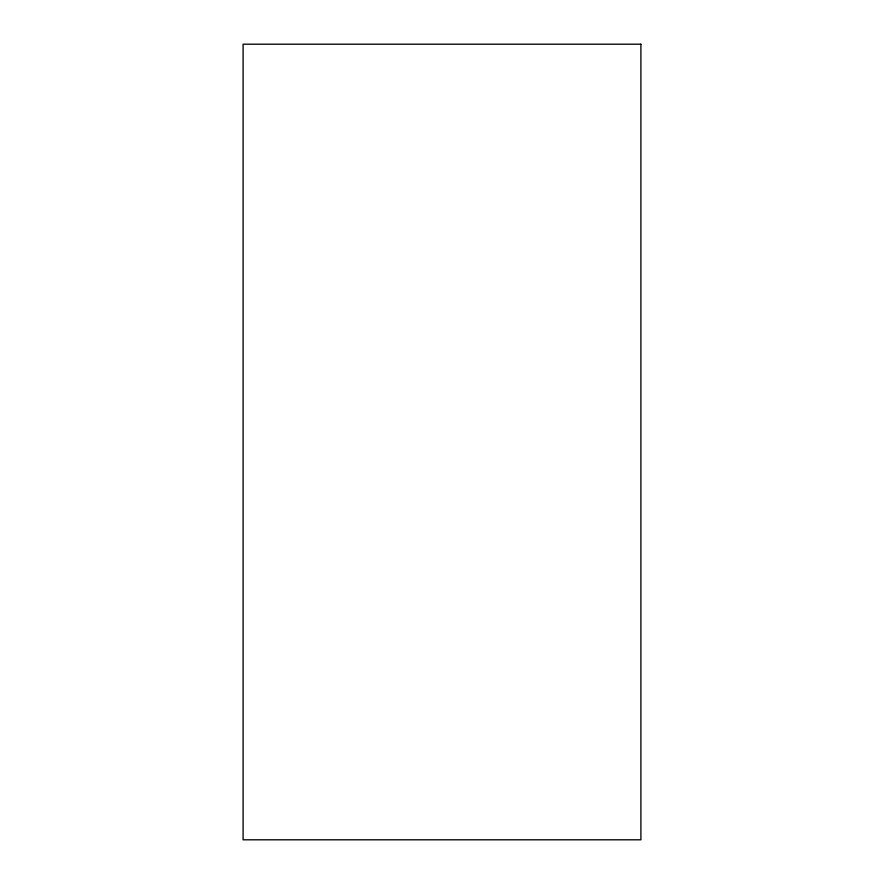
<?xml version="1.0" encoding="UTF-8"?>
<svg xmlns="http://www.w3.org/2000/svg" width="884" height="884" viewBox="0 0 884 884"><rect width="100%" height="100%" fill="white"/><g stroke="black" fill="none" stroke-linecap="round" stroke-linejoin="round"><path stroke-width="1.33" d="M640.9 44.2L243.1 44.2L243.1 839.8L640.9 839.8L640.9 44.2"/></g></svg>
